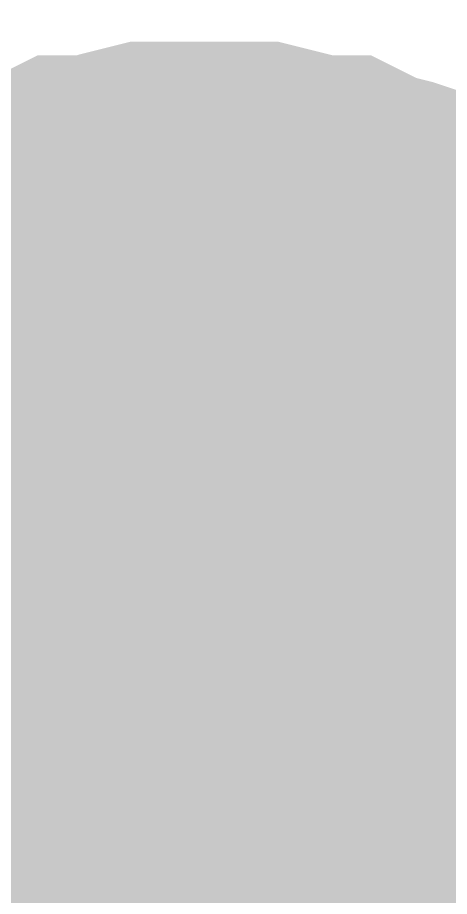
# Model space of a CAD drawing. Header units: inches. Extents: x 0 to 11.8, y 0 to 7.9.
# Drawn here: x 2.79299 to 2.8093, y 3.59355 to 3.62668 of the extents above; entities that cross this region are included whole.
import ezdxf

# ---------------------------------------------------------------- set-up
doc = ezdxf.new("R2010")
doc.units = ezdxf.units.IN
doc.header["$MEASUREMENT"] = 0
doc.layers.add('Sheet', color=255, linetype='Continuous')

msp = doc.modelspace()

# ---------------------------------------------------------------- linework, layer by layer
at = {"layer": 'Sheet'}
for points in [[(4.300094, 4.899891, 0.0118, 0.0118, 0), (4.500135, 4.899891, 0.0118, 0.0118, 0), (4.500135, 3.899755, 0.0118, 0.0118, 0), (2.600009, 3.899755, 0.0118, 0.0118, 0), (2.600009, 3.599973, 0.0118, 0.0118, 0), (2.800049, 3.599973, 0.0118, 0.0118, 0)], [(2.78661, 3.614703, 0.0118, 0.0118, 0), (2.787385, 3.61522, 0.0118, 0.0118, 0), (2.788161, 3.615996, 0.0118, 0.0118, 0), (2.788936, 3.616513, 0.0118, 0.0118, 0), (2.789711, 3.617029, 0.0118, 0.0118, 0), (2.790745, 3.617546, 0.0118, 0.0118, 0), (2.791521, 3.617805, 0.0118, 0.0118, 0), (2.792296, 3.618322, 0.0118, 0.0118, 0), (2.79333, 3.61858, 0.0118, 0.0118, 0), (2.794105, 3.618838, 0.0118, 0.0118, 0), (2.795139, 3.619355, 0.0118, 0.0118, 0), (2.796173, 3.619355, 0.0118, 0.0118, 0), (2.796948, 3.619614, 0.0118, 0.0118, 0), (2.797982, 3.619872, 0.0118, 0.0118, 0), (2.799016, 3.619872, 0.0118, 0.0118, 0), (2.800049, 3.619872, 0.0118, 0.0118, 0)], [(2.78661, 3.614703, 0.0118, 0.0118, 0), (2.787385, 3.61522, 0.0118, 0.0118, 0), (2.788161, 3.615996, 0.0118, 0.0118, 0), (2.788936, 3.616513, 0.0118, 0.0118, 0), (2.789711, 3.617029, 0.0118, 0.0118, 0), (2.790745, 3.617546, 0.0118, 0.0118, 0), (2.791521, 3.617805, 0.0118, 0.0118, 0), (2.792296, 3.618322, 0.0118, 0.0118, 0), (2.79333, 3.61858, 0.0118, 0.0118, 0), (2.794105, 3.618838, 0.0118, 0.0118, 0), (2.795139, 3.619355, 0.0118, 0.0118, 0), (2.796173, 3.619355, 0.0118, 0.0118, 0), (2.796948, 3.619614, 0.0118, 0.0118, 0), (2.797982, 3.619872, 0.0118, 0.0118, 0), (2.799016, 3.619872, 0.0118, 0.0118, 0), (2.800049, 3.619872, 0.0118, 0.0118, 0)], [(2.78661, 3.614703, 0.0118, 0.0118, 0), (2.787385, 3.61522, 0.0118, 0.0118, 0), (2.788161, 3.615996, 0.0118, 0.0118, 0), (2.788936, 3.616513, 0.0118, 0.0118, 0), (2.789711, 3.617029, 0.0118, 0.0118, 0), (2.790745, 3.617546, 0.0118, 0.0118, 0), (2.791521, 3.617805, 0.0118, 0.0118, 0), (2.792296, 3.618322, 0.0118, 0.0118, 0), (2.79333, 3.61858, 0.0118, 0.0118, 0), (2.794105, 3.618838, 0.0118, 0.0118, 0), (2.795139, 3.619355, 0.0118, 0.0118, 0), (2.796173, 3.619355, 0.0118, 0.0118, 0), (2.796948, 3.619614, 0.0118, 0.0118, 0), (2.797982, 3.619872, 0.0118, 0.0118, 0), (2.799016, 3.619872, 0.0118, 0.0118, 0), (2.800049, 3.619872, 0.0118, 0.0118, 0)], [(2.78661, 3.614703, 0.0118, 0.0118, 0), (2.787385, 3.61522, 0.0118, 0.0118, 0), (2.788161, 3.615996, 0.0118, 0.0118, 0), (2.788936, 3.616513, 0.0118, 0.0118, 0), (2.789711, 3.617029, 0.0118, 0.0118, 0), (2.790745, 3.617546, 0.0118, 0.0118, 0), (2.791521, 3.617805, 0.0118, 0.0118, 0), (2.792296, 3.618322, 0.0118, 0.0118, 0), (2.79333, 3.61858, 0.0118, 0.0118, 0), (2.794105, 3.618838, 0.0118, 0.0118, 0), (2.795139, 3.619355, 0.0118, 0.0118, 0), (2.796173, 3.619355, 0.0118, 0.0118, 0), (2.796948, 3.619614, 0.0118, 0.0118, 0), (2.797982, 3.619872, 0.0118, 0.0118, 0), (2.799016, 3.619872, 0.0118, 0.0118, 0), (2.800049, 3.619872, 0.0118, 0.0118, 0)], [(2.78661, 3.614703, 0.0118, 0.0118, 0), (2.787385, 3.61522, 0.0118, 0.0118, 0), (2.788161, 3.615996, 0.0118, 0.0118, 0), (2.788936, 3.616513, 0.0118, 0.0118, 0), (2.789711, 3.617029, 0.0118, 0.0118, 0), (2.790745, 3.617546, 0.0118, 0.0118, 0), (2.791521, 3.617805, 0.0118, 0.0118, 0), (2.792296, 3.618322, 0.0118, 0.0118, 0), (2.79333, 3.61858, 0.0118, 0.0118, 0), (2.794105, 3.618838, 0.0118, 0.0118, 0), (2.795139, 3.619355, 0.0118, 0.0118, 0), (2.796173, 3.619355, 0.0118, 0.0118, 0), (2.796948, 3.619614, 0.0118, 0.0118, 0), (2.797982, 3.619872, 0.0118, 0.0118, 0), (2.799016, 3.619872, 0.0118, 0.0118, 0), (2.800049, 3.619872, 0.0118, 0.0118, 0)], [(2.78661, 3.614703, 0.0118, 0.0118, 0), (2.787385, 3.61522, 0.0118, 0.0118, 0), (2.788161, 3.615996, 0.0118, 0.0118, 0), (2.788936, 3.616513, 0.0118, 0.0118, 0), (2.789711, 3.617029, 0.0118, 0.0118, 0), (2.790745, 3.617546, 0.0118, 0.0118, 0), (2.791521, 3.617805, 0.0118, 0.0118, 0), (2.792296, 3.618322, 0.0118, 0.0118, 0), (2.79333, 3.61858, 0.0118, 0.0118, 0), (2.794105, 3.618838, 0.0118, 0.0118, 0), (2.795139, 3.619355, 0.0118, 0.0118, 0), (2.796173, 3.619355, 0.0118, 0.0118, 0), (2.796948, 3.619614, 0.0118, 0.0118, 0), (2.797982, 3.619872, 0.0118, 0.0118, 0), (2.799016, 3.619872, 0.0118, 0.0118, 0), (2.800049, 3.619872, 0.0118, 0.0118, 0)], [(2.78661, 3.614703, 0.0118, 0.0118, 0), (2.787385, 3.61522, 0.0118, 0.0118, 0), (2.788161, 3.615996, 0.0118, 0.0118, 0), (2.788936, 3.616513, 0.0118, 0.0118, 0), (2.789711, 3.617029, 0.0118, 0.0118, 0), (2.790745, 3.617546, 0.0118, 0.0118, 0), (2.791521, 3.617805, 0.0118, 0.0118, 0), (2.792296, 3.618322, 0.0118, 0.0118, 0), (2.79333, 3.61858, 0.0118, 0.0118, 0), (2.794105, 3.618838, 0.0118, 0.0118, 0), (2.795139, 3.619355, 0.0118, 0.0118, 0), (2.796173, 3.619355, 0.0118, 0.0118, 0), (2.796948, 3.619614, 0.0118, 0.0118, 0), (2.797982, 3.619872, 0.0118, 0.0118, 0), (2.799016, 3.619872, 0.0118, 0.0118, 0), (2.800049, 3.619872, 0.0118, 0.0118, 0)], [(2.800049, 3.619872, 0.0118, 0.0118, 0), (2.800049, 3.619872, 0.0118, 0.0118, 0)], [(2.800049, 3.619872, 0.0118, 0.0118, 0), (2.801083, 3.619872, 0.0118, 0.0118, 0), (2.802117, 3.619872, 0.0118, 0.0118, 0), (2.803151, 3.619614, 0.0118, 0.0118, 0), (2.804185, 3.619355, 0.0118, 0.0118, 0), (2.80496, 3.619355, 0.0118, 0.0118, 0), (2.805994, 3.618838, 0.0118, 0.0118, 0), (2.807028, 3.61858, 0.0118, 0.0118, 0), (2.807803, 3.618322, 0.0118, 0.0118, 0), (2.808837, 3.617805, 0.0118, 0.0118, 0), (2.809612, 3.617546, 0.0118, 0.0118, 0), (2.810387, 3.617029, 0.0118, 0.0118, 0), (2.811421, 3.616513, 0.0118, 0.0118, 0), (2.812197, 3.615996, 0.0118, 0.0118, 0), (2.812972, 3.61522, 0.0118, 0.0118, 0), (2.813489, 3.614703, 0.0118, 0.0118, 0), (2.814264, 3.613928, 0.0118, 0.0118, 0), (2.81504, 3.613411, 0.0118, 0.0118, 0), (2.815556, 3.612636, 0.0118, 0.0118, 0)], [(2.800049, 3.619872, 0.0118, 0.0118, 0), (2.800049, 3.619872, 0.0118, 0.0118, 0)], [(2.800049, 3.619872, 0.0118, 0.0118, 0), (2.801083, 3.619872, 0.0118, 0.0118, 0), (2.802117, 3.619872, 0.0118, 0.0118, 0), (2.803151, 3.619614, 0.0118, 0.0118, 0), (2.804185, 3.619355, 0.0118, 0.0118, 0), (2.80496, 3.619355, 0.0118, 0.0118, 0), (2.805994, 3.618838, 0.0118, 0.0118, 0), (2.807028, 3.61858, 0.0118, 0.0118, 0), (2.807803, 3.618322, 0.0118, 0.0118, 0), (2.808837, 3.617805, 0.0118, 0.0118, 0), (2.809612, 3.617546, 0.0118, 0.0118, 0), (2.810387, 3.617029, 0.0118, 0.0118, 0), (2.811421, 3.616513, 0.0118, 0.0118, 0), (2.812197, 3.615996, 0.0118, 0.0118, 0), (2.812972, 3.61522, 0.0118, 0.0118, 0), (2.813489, 3.614703, 0.0118, 0.0118, 0), (2.814264, 3.613928, 0.0118, 0.0118, 0), (2.81504, 3.613411, 0.0118, 0.0118, 0), (2.815556, 3.612636, 0.0118, 0.0118, 0)], [(2.800049, 3.619872, 0.0118, 0.0118, 0), (2.800049, 3.619872, 0.0118, 0.0118, 0)], [(2.800049, 3.619872, 0.0118, 0.0118, 0), (2.801083, 3.619872, 0.0118, 0.0118, 0), (2.802117, 3.619872, 0.0118, 0.0118, 0), (2.803151, 3.619614, 0.0118, 0.0118, 0), (2.804185, 3.619355, 0.0118, 0.0118, 0), (2.80496, 3.619355, 0.0118, 0.0118, 0), (2.805994, 3.618838, 0.0118, 0.0118, 0), (2.807028, 3.61858, 0.0118, 0.0118, 0), (2.807803, 3.618322, 0.0118, 0.0118, 0), (2.808837, 3.617805, 0.0118, 0.0118, 0), (2.809612, 3.617546, 0.0118, 0.0118, 0), (2.810387, 3.617029, 0.0118, 0.0118, 0), (2.811421, 3.616513, 0.0118, 0.0118, 0), (2.812197, 3.615996, 0.0118, 0.0118, 0), (2.812972, 3.61522, 0.0118, 0.0118, 0), (2.813489, 3.614703, 0.0118, 0.0118, 0), (2.814264, 3.613928, 0.0118, 0.0118, 0), (2.81504, 3.613411, 0.0118, 0.0118, 0), (2.815556, 3.612636, 0.0118, 0.0118, 0)], [(2.800049, 3.619872, 0.0118, 0.0118, 0), (2.800049, 3.619872, 0.0118, 0.0118, 0)], [(2.800049, 3.619872, 0.0118, 0.0118, 0), (2.801083, 3.619872, 0.0118, 0.0118, 0), (2.802117, 3.619872, 0.0118, 0.0118, 0), (2.803151, 3.619614, 0.0118, 0.0118, 0), (2.804185, 3.619355, 0.0118, 0.0118, 0), (2.80496, 3.619355, 0.0118, 0.0118, 0), (2.805994, 3.618838, 0.0118, 0.0118, 0), (2.807028, 3.61858, 0.0118, 0.0118, 0), (2.807803, 3.618322, 0.0118, 0.0118, 0), (2.808837, 3.617805, 0.0118, 0.0118, 0), (2.809612, 3.617546, 0.0118, 0.0118, 0), (2.810387, 3.617029, 0.0118, 0.0118, 0), (2.811421, 3.616513, 0.0118, 0.0118, 0), (2.812197, 3.615996, 0.0118, 0.0118, 0), (2.812972, 3.61522, 0.0118, 0.0118, 0), (2.813489, 3.614703, 0.0118, 0.0118, 0), (2.814264, 3.613928, 0.0118, 0.0118, 0), (2.81504, 3.613411, 0.0118, 0.0118, 0), (2.815556, 3.612636, 0.0118, 0.0118, 0)], [(2.800049, 3.619872, 0.0118, 0.0118, 0), (2.800049, 3.619872, 0.0118, 0.0118, 0)], [(2.800049, 3.619872, 0.0118, 0.0118, 0), (2.801083, 3.619872, 0.0118, 0.0118, 0), (2.802117, 3.619872, 0.0118, 0.0118, 0), (2.803151, 3.619614, 0.0118, 0.0118, 0), (2.804185, 3.619355, 0.0118, 0.0118, 0), (2.80496, 3.619355, 0.0118, 0.0118, 0), (2.805994, 3.618838, 0.0118, 0.0118, 0), (2.807028, 3.61858, 0.0118, 0.0118, 0), (2.807803, 3.618322, 0.0118, 0.0118, 0), (2.808837, 3.617805, 0.0118, 0.0118, 0), (2.809612, 3.617546, 0.0118, 0.0118, 0), (2.810387, 3.617029, 0.0118, 0.0118, 0), (2.811421, 3.616513, 0.0118, 0.0118, 0), (2.812197, 3.615996, 0.0118, 0.0118, 0), (2.812972, 3.61522, 0.0118, 0.0118, 0), (2.813489, 3.614703, 0.0118, 0.0118, 0), (2.814264, 3.613928, 0.0118, 0.0118, 0), (2.81504, 3.613411, 0.0118, 0.0118, 0), (2.815556, 3.612636, 0.0118, 0.0118, 0)], [(2.800049, 3.619872, 0.0118, 0.0118, 0), (2.800049, 3.619872, 0.0118, 0.0118, 0)], [(2.800049, 3.619872, 0.0118, 0.0118, 0), (2.801083, 3.619872, 0.0118, 0.0118, 0), (2.802117, 3.619872, 0.0118, 0.0118, 0), (2.803151, 3.619614, 0.0118, 0.0118, 0), (2.804185, 3.619355, 0.0118, 0.0118, 0), (2.80496, 3.619355, 0.0118, 0.0118, 0), (2.805994, 3.618838, 0.0118, 0.0118, 0), (2.807028, 3.61858, 0.0118, 0.0118, 0), (2.807803, 3.618322, 0.0118, 0.0118, 0), (2.808837, 3.617805, 0.0118, 0.0118, 0), (2.809612, 3.617546, 0.0118, 0.0118, 0), (2.810387, 3.617029, 0.0118, 0.0118, 0), (2.811421, 3.616513, 0.0118, 0.0118, 0), (2.812197, 3.615996, 0.0118, 0.0118, 0), (2.812972, 3.61522, 0.0118, 0.0118, 0), (2.813489, 3.614703, 0.0118, 0.0118, 0), (2.814264, 3.613928, 0.0118, 0.0118, 0), (2.81504, 3.613411, 0.0118, 0.0118, 0), (2.815556, 3.612636, 0.0118, 0.0118, 0)], [(2.800049, 3.619872, 0.0118, 0.0118, 0), (2.800049, 3.619872, 0.0118, 0.0118, 0)], [(2.800049, 3.619872, 0.0118, 0.0118, 0), (2.801083, 3.619872, 0.0118, 0.0118, 0), (2.802117, 3.619872, 0.0118, 0.0118, 0), (2.803151, 3.619614, 0.0118, 0.0118, 0), (2.804185, 3.619355, 0.0118, 0.0118, 0), (2.80496, 3.619355, 0.0118, 0.0118, 0), (2.805994, 3.618838, 0.0118, 0.0118, 0), (2.807028, 3.61858, 0.0118, 0.0118, 0), (2.807803, 3.618322, 0.0118, 0.0118, 0), (2.808837, 3.617805, 0.0118, 0.0118, 0), (2.809612, 3.617546, 0.0118, 0.0118, 0), (2.810387, 3.617029, 0.0118, 0.0118, 0), (2.811421, 3.616513, 0.0118, 0.0118, 0), (2.812197, 3.615996, 0.0118, 0.0118, 0), (2.812972, 3.61522, 0.0118, 0.0118, 0), (2.813489, 3.614703, 0.0118, 0.0118, 0), (2.814264, 3.613928, 0.0118, 0.0118, 0), (2.81504, 3.613411, 0.0118, 0.0118, 0), (2.815556, 3.612636, 0.0118, 0.0118, 0)], [(2.790745, 3.617546, 0.0039, 0.0039, 0), (2.791521, 3.617805, 0.0039, 0.0039, 0), (2.792296, 3.618322, 0.0039, 0.0039, 0), (2.79333, 3.61858, 0.0039, 0.0039, 0), (2.794105, 3.618838, 0.0039, 0.0039, 0), (2.795139, 3.619355, 0.0039, 0.0039, 0), (2.796173, 3.619355, 0.0039, 0.0039, 0), (2.796948, 3.619614, 0.0039, 0.0039, 0), (2.797982, 3.619872, 0.0039, 0.0039, 0), (2.799016, 3.619872, 0.0039, 0.0039, 0), (2.800049, 3.619872, 0.0039, 0.0039, 0)], [(2.790745, 3.617546, 0.0039, 0.0039, 0), (2.791521, 3.617805, 0.0039, 0.0039, 0), (2.792296, 3.618322, 0.0039, 0.0039, 0), (2.79333, 3.61858, 0.0039, 0.0039, 0), (2.794105, 3.618838, 0.0039, 0.0039, 0), (2.795139, 3.619355, 0.0039, 0.0039, 0), (2.796173, 3.619355, 0.0039, 0.0039, 0), (2.796948, 3.619614, 0.0039, 0.0039, 0), (2.797982, 3.619872, 0.0039, 0.0039, 0), (2.799016, 3.619872, 0.0039, 0.0039, 0), (2.800049, 3.619872, 0.0039, 0.0039, 0)], [(2.790745, 3.617546, 0.0039, 0.0039, 0), (2.791521, 3.617805, 0.0039, 0.0039, 0), (2.792296, 3.618322, 0.0039, 0.0039, 0), (2.79333, 3.61858, 0.0039, 0.0039, 0), (2.794105, 3.618838, 0.0039, 0.0039, 0), (2.795139, 3.619355, 0.0039, 0.0039, 0), (2.796173, 3.619355, 0.0039, 0.0039, 0), (2.796948, 3.619614, 0.0039, 0.0039, 0), (2.797982, 3.619872, 0.0039, 0.0039, 0), (2.799016, 3.619872, 0.0039, 0.0039, 0), (2.800049, 3.619872, 0.0039, 0.0039, 0)], [(2.790745, 3.617546, 0.0039, 0.0039, 0), (2.791521, 3.617805, 0.0039, 0.0039, 0), (2.792296, 3.618322, 0.0039, 0.0039, 0), (2.79333, 3.61858, 0.0039, 0.0039, 0), (2.794105, 3.618838, 0.0039, 0.0039, 0), (2.795139, 3.619355, 0.0039, 0.0039, 0), (2.796173, 3.619355, 0.0039, 0.0039, 0), (2.796948, 3.619614, 0.0039, 0.0039, 0), (2.797982, 3.619872, 0.0039, 0.0039, 0), (2.799016, 3.619872, 0.0039, 0.0039, 0), (2.800049, 3.619872, 0.0039, 0.0039, 0)], [(2.790745, 3.617546, 0.0039, 0.0039, 0), (2.791521, 3.617805, 0.0039, 0.0039, 0), (2.792296, 3.618322, 0.0039, 0.0039, 0), (2.79333, 3.61858, 0.0039, 0.0039, 0), (2.794105, 3.618838, 0.0039, 0.0039, 0), (2.795139, 3.619355, 0.0039, 0.0039, 0), (2.796173, 3.619355, 0.0039, 0.0039, 0), (2.796948, 3.619614, 0.0039, 0.0039, 0), (2.797982, 3.619872, 0.0039, 0.0039, 0), (2.799016, 3.619872, 0.0039, 0.0039, 0), (2.800049, 3.619872, 0.0039, 0.0039, 0)], [(2.790745, 3.617546, 0.0039, 0.0039, 0), (2.791521, 3.617805, 0.0039, 0.0039, 0), (2.792296, 3.618322, 0.0039, 0.0039, 0), (2.79333, 3.61858, 0.0039, 0.0039, 0), (2.794105, 3.618838, 0.0039, 0.0039, 0), (2.795139, 3.619355, 0.0039, 0.0039, 0), (2.796173, 3.619355, 0.0039, 0.0039, 0), (2.796948, 3.619614, 0.0039, 0.0039, 0), (2.797982, 3.619872, 0.0039, 0.0039, 0), (2.799016, 3.619872, 0.0039, 0.0039, 0), (2.800049, 3.619872, 0.0039, 0.0039, 0)], [(2.790745, 3.617546, 0.0039, 0.0039, 0), (2.791521, 3.617805, 0.0039, 0.0039, 0), (2.792296, 3.618322, 0.0039, 0.0039, 0), (2.79333, 3.61858, 0.0039, 0.0039, 0), (2.794105, 3.618838, 0.0039, 0.0039, 0), (2.795139, 3.619355, 0.0039, 0.0039, 0), (2.796173, 3.619355, 0.0039, 0.0039, 0), (2.796948, 3.619614, 0.0039, 0.0039, 0), (2.797982, 3.619872, 0.0039, 0.0039, 0), (2.799016, 3.619872, 0.0039, 0.0039, 0), (2.800049, 3.619872, 0.0039, 0.0039, 0)], [(2.800049, 3.619872, 0.0039, 0.0039, 0), (2.800049, 3.619872, 0.0039, 0.0039, 0)], [(2.800049, 3.619872, 0.0039, 0.0039, 0), (2.801083, 3.619872, 0.0039, 0.0039, 0), (2.802117, 3.619872, 0.0039, 0.0039, 0), (2.803151, 3.619614, 0.0039, 0.0039, 0), (2.804185, 3.619355, 0.0039, 0.0039, 0), (2.80496, 3.619355, 0.0039, 0.0039, 0), (2.805994, 3.618838, 0.0039, 0.0039, 0), (2.807028, 3.61858, 0.0039, 0.0039, 0), (2.807803, 3.618322, 0.0039, 0.0039, 0), (2.808837, 3.617805, 0.0039, 0.0039, 0), (2.809612, 3.617546, 0.0039, 0.0039, 0), (2.810387, 3.617029, 0.0039, 0.0039, 0), (2.811421, 3.616513, 0.0039, 0.0039, 0)], [(2.800049, 3.619872, 0.0039, 0.0039, 0), (2.800049, 3.619872, 0.0039, 0.0039, 0)], [(2.800049, 3.619872, 0.0039, 0.0039, 0), (2.801083, 3.619872, 0.0039, 0.0039, 0), (2.802117, 3.619872, 0.0039, 0.0039, 0), (2.803151, 3.619614, 0.0039, 0.0039, 0), (2.804185, 3.619355, 0.0039, 0.0039, 0), (2.80496, 3.619355, 0.0039, 0.0039, 0), (2.805994, 3.618838, 0.0039, 0.0039, 0), (2.807028, 3.61858, 0.0039, 0.0039, 0), (2.807803, 3.618322, 0.0039, 0.0039, 0), (2.808837, 3.617805, 0.0039, 0.0039, 0), (2.809612, 3.617546, 0.0039, 0.0039, 0), (2.810387, 3.617029, 0.0039, 0.0039, 0), (2.811421, 3.616513, 0.0039, 0.0039, 0)], [(2.800049, 3.619872, 0.0039, 0.0039, 0), (2.800049, 3.619872, 0.0039, 0.0039, 0)], [(2.800049, 3.619872, 0.0039, 0.0039, 0), (2.801083, 3.619872, 0.0039, 0.0039, 0), (2.802117, 3.619872, 0.0039, 0.0039, 0), (2.803151, 3.619614, 0.0039, 0.0039, 0), (2.804185, 3.619355, 0.0039, 0.0039, 0), (2.80496, 3.619355, 0.0039, 0.0039, 0), (2.805994, 3.618838, 0.0039, 0.0039, 0), (2.807028, 3.61858, 0.0039, 0.0039, 0), (2.807803, 3.618322, 0.0039, 0.0039, 0), (2.808837, 3.617805, 0.0039, 0.0039, 0), (2.809612, 3.617546, 0.0039, 0.0039, 0), (2.810387, 3.617029, 0.0039, 0.0039, 0), (2.811421, 3.616513, 0.0039, 0.0039, 0)], [(2.800049, 3.619872, 0.0039, 0.0039, 0), (2.800049, 3.619872, 0.0039, 0.0039, 0)], [(2.800049, 3.619872, 0.0039, 0.0039, 0), (2.801083, 3.619872, 0.0039, 0.0039, 0), (2.802117, 3.619872, 0.0039, 0.0039, 0), (2.803151, 3.619614, 0.0039, 0.0039, 0), (2.804185, 3.619355, 0.0039, 0.0039, 0), (2.80496, 3.619355, 0.0039, 0.0039, 0), (2.805994, 3.618838, 0.0039, 0.0039, 0), (2.807028, 3.61858, 0.0039, 0.0039, 0), (2.807803, 3.618322, 0.0039, 0.0039, 0), (2.808837, 3.617805, 0.0039, 0.0039, 0), (2.809612, 3.617546, 0.0039, 0.0039, 0), (2.810387, 3.617029, 0.0039, 0.0039, 0), (2.811421, 3.616513, 0.0039, 0.0039, 0)], [(2.800049, 3.619872, 0.0039, 0.0039, 0), (2.800049, 3.619872, 0.0039, 0.0039, 0)], [(2.800049, 3.619872, 0.0039, 0.0039, 0), (2.801083, 3.619872, 0.0039, 0.0039, 0), (2.802117, 3.619872, 0.0039, 0.0039, 0), (2.803151, 3.619614, 0.0039, 0.0039, 0), (2.804185, 3.619355, 0.0039, 0.0039, 0), (2.80496, 3.619355, 0.0039, 0.0039, 0), (2.805994, 3.618838, 0.0039, 0.0039, 0), (2.807028, 3.61858, 0.0039, 0.0039, 0), (2.807803, 3.618322, 0.0039, 0.0039, 0), (2.808837, 3.617805, 0.0039, 0.0039, 0), (2.809612, 3.617546, 0.0039, 0.0039, 0), (2.810387, 3.617029, 0.0039, 0.0039, 0), (2.811421, 3.616513, 0.0039, 0.0039, 0)], [(2.800049, 3.619872, 0.0039, 0.0039, 0), (2.800049, 3.619872, 0.0039, 0.0039, 0)], [(2.800049, 3.619872, 0.0039, 0.0039, 0), (2.801083, 3.619872, 0.0039, 0.0039, 0), (2.802117, 3.619872, 0.0039, 0.0039, 0), (2.803151, 3.619614, 0.0039, 0.0039, 0), (2.804185, 3.619355, 0.0039, 0.0039, 0), (2.80496, 3.619355, 0.0039, 0.0039, 0), (2.805994, 3.618838, 0.0039, 0.0039, 0), (2.807028, 3.61858, 0.0039, 0.0039, 0), (2.807803, 3.618322, 0.0039, 0.0039, 0), (2.808837, 3.617805, 0.0039, 0.0039, 0), (2.809612, 3.617546, 0.0039, 0.0039, 0), (2.810387, 3.617029, 0.0039, 0.0039, 0), (2.811421, 3.616513, 0.0039, 0.0039, 0)], [(2.800049, 3.619872, 0.0039, 0.0039, 0), (2.800049, 3.619872, 0.0039, 0.0039, 0)], [(2.800049, 3.619872, 0.0039, 0.0039, 0), (2.801083, 3.619872, 0.0039, 0.0039, 0), (2.802117, 3.619872, 0.0039, 0.0039, 0), (2.803151, 3.619614, 0.0039, 0.0039, 0), (2.804185, 3.619355, 0.0039, 0.0039, 0), (2.80496, 3.619355, 0.0039, 0.0039, 0), (2.805994, 3.618838, 0.0039, 0.0039, 0), (2.807028, 3.61858, 0.0039, 0.0039, 0), (2.807803, 3.618322, 0.0039, 0.0039, 0), (2.808837, 3.617805, 0.0039, 0.0039, 0), (2.809612, 3.617546, 0.0039, 0.0039, 0), (2.810387, 3.617029, 0.0039, 0.0039, 0), (2.811421, 3.616513, 0.0039, 0.0039, 0)], [(2.870089, 3.599973, 0.0118, 0.0118, 0), (2.800049, 3.599973, 0.0118, 0.0118, 0)], [(2.800049, 3.599973, 0.0118, 0.0118, 0), (3.00009, 3.599973, 0.0118, 0.0118, 0), (3.600211, 3.599973, 0.0118, 0.0118, 0), (4.100054, 3.599973, 0.0118, 0.0118, 0)]]:
    msp.add_lwpolyline(points, format="xyseb", dxfattribs=at)
msp.add_lwpolyline([(2.79, 3.6, 0.02, 0.02, 1), (2.81, 3.6, 0.02, 0.02, 1)], format="xyseb", close=True, dxfattribs=at)

doc.saveas('drawing.dxf')
